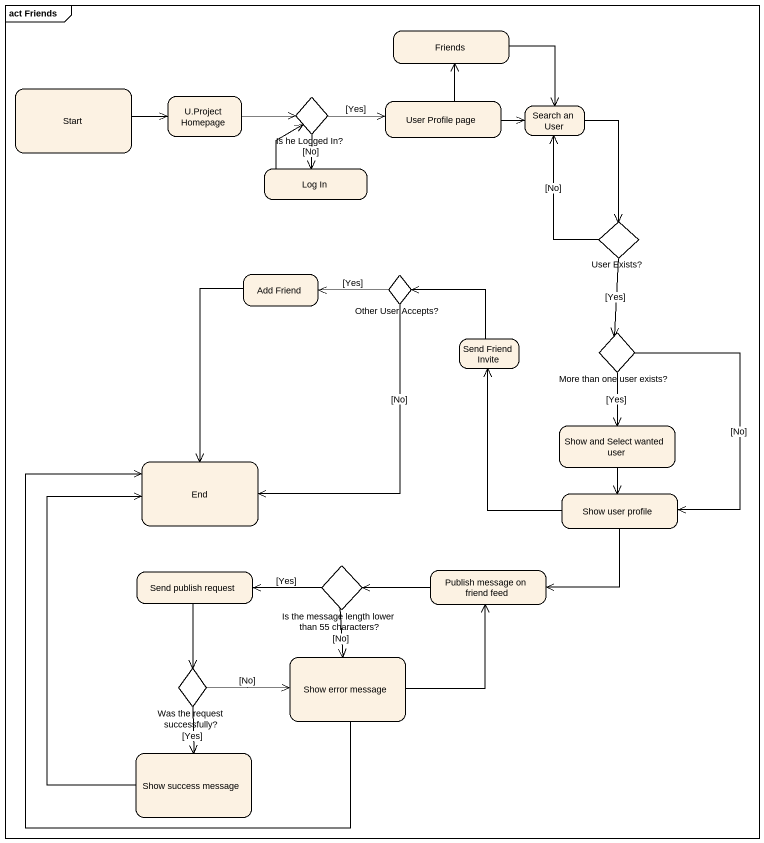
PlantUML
@startuml
mainframe act Friends
hide empty description
state Friends
state "Start" as Start_
state "U.Project Homepage" as U_Project_Homepage
state "Is he Logged In?" as Is_he_Logged_In <<choice>>
state "User Profile page" as User_Profile_page
state "Search an User" as Search_an_User
state "Log In" as Log_In
state "User Exists?" as User_Exists <<choice>>
state "Add Friend" as Add_Friend
state "Other User Accepts?" as Other_User_Accepts <<choice>>
state "Send Friend Invite" as Send_Friend_Invite
state "More than one user exists?" as More_than_one_user_exists <<choice>>
state "Show and Select wanted user" as Show_and_Select_wanted_user
state "End" as End_
state "Show user profile" as Show_user_profile
state "Send publish request" as Send_publish_request
state "Is the message length lower than 55 characters?" as Is_the_message_length_lower <<choice>>
state "Publish message on friend feed" as Publish_message_on_friend
state "Show error message" as Show_error_message
state "Was the request successfully?" as Was_the_request_successfully <<choice>>
state "Show success message" as Show_success_message
Friends --> Search_an_User
Start_ -right-> U_Project_Homepage
U_Project_Homepage -right-> Is_he_Logged_In
Is_he_Logged_In -right-> User_Profile_page : [Yes]
Is_he_Logged_In --> Log_In : [No]
User_Profile_page -up-> Friends
User_Profile_page -right-> Search_an_User
Search_an_User --> User_Exists
Log_In -up-> Is_he_Logged_In
User_Exists -up-> Search_an_User : [No]
User_Exists --> More_than_one_user_exists : [Yes]
Add_Friend --> End_
Other_User_Accepts -left-> Add_Friend : [Yes]
Other_User_Accepts --> End_ : [No]
Send_Friend_Invite -up-> Other_User_Accepts
More_than_one_user_exists --> Show_and_Select_wanted_user : [Yes]
More_than_one_user_exists --> Show_user_profile : [No]
Show_and_Select_wanted_user --> Show_user_profile
Show_user_profile -up-> Send_Friend_Invite
Show_user_profile -left-> Publish_message_on_friend
Send_publish_request --> Was_the_request_successfully
Is_the_message_length_lower -left-> Send_publish_request : [Yes]
Is_the_message_length_lower --> Show_error_message : [No]
Publish_message_on_friend -left-> Is_the_message_length_lower
Show_error_message -up-> End_
Show_error_message -up-> Publish_message_on_friend
Was_the_request_successfully -right-> Show_error_message : [No]
Was_the_request_successfully --> Show_success_message : [Yes]
Show_success_message -up-> End_
@enduml
